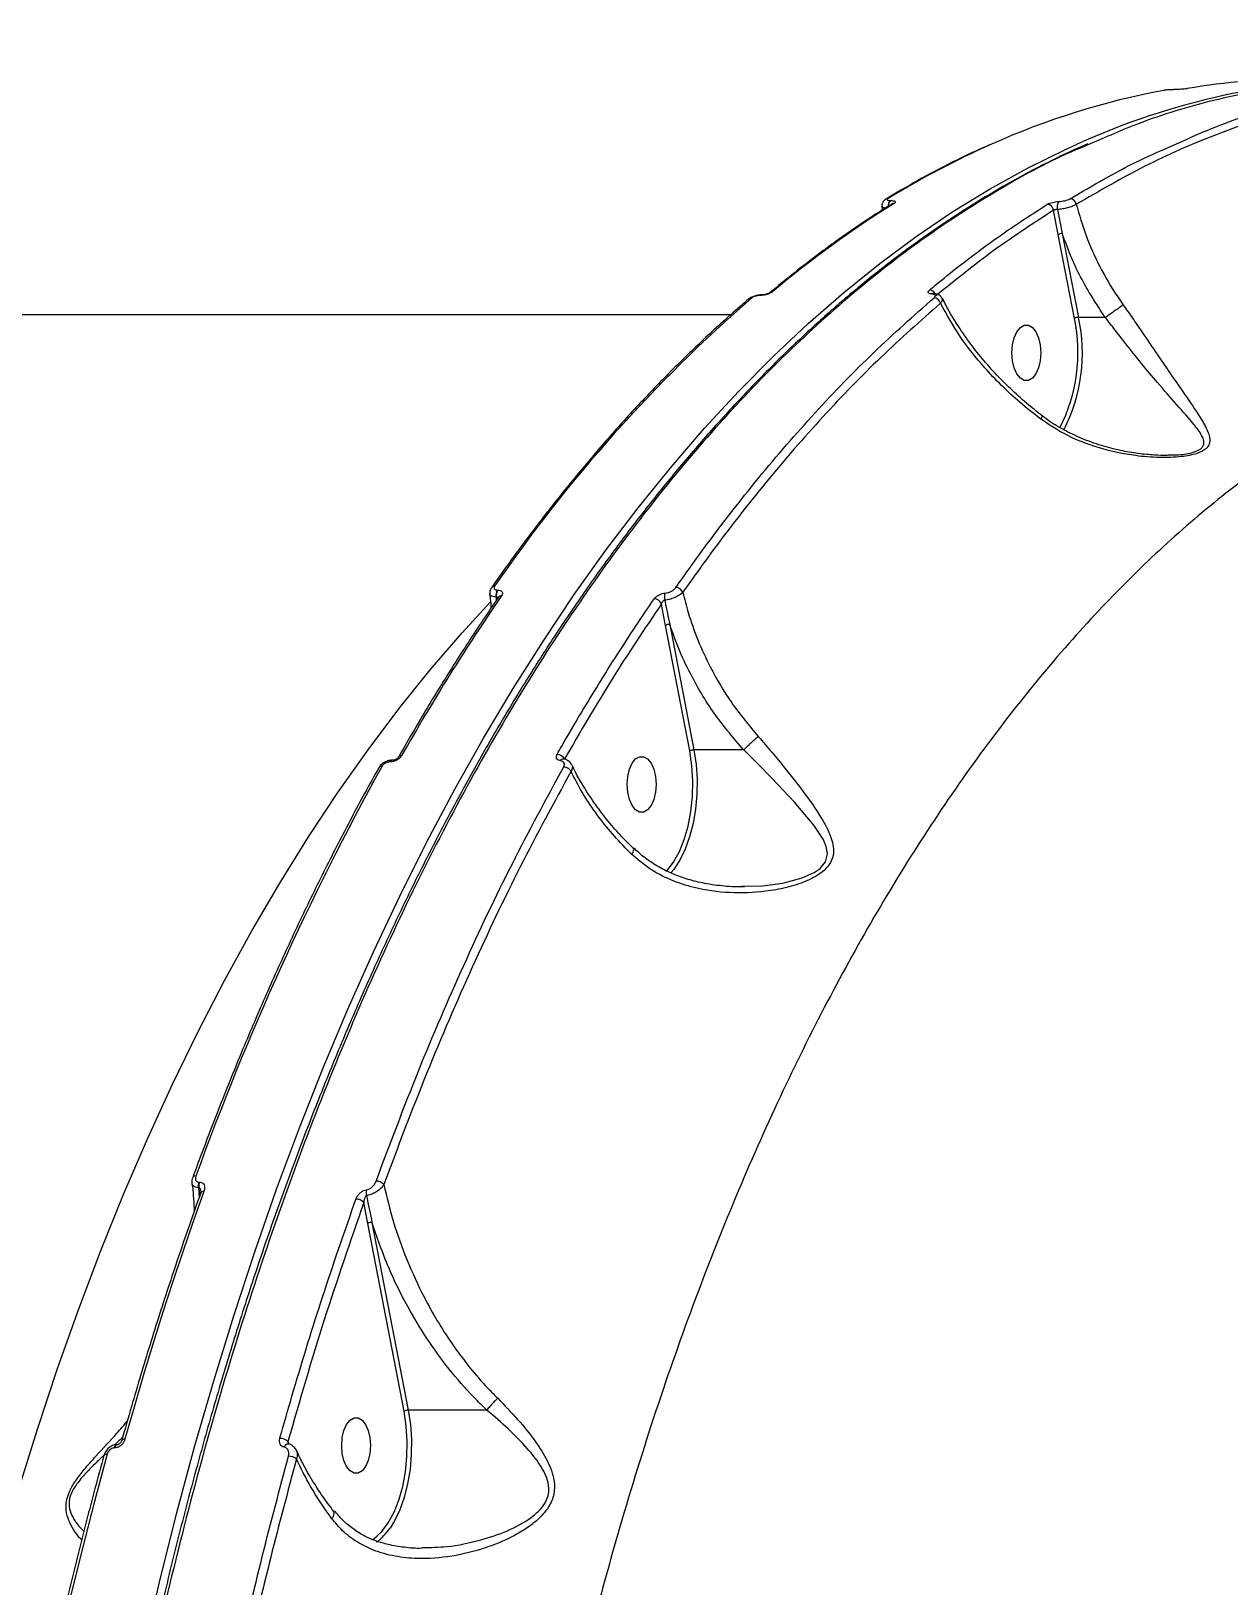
# Model space of a CAD drawing. Header units: millimetres. Extents: x -6028 to 5958, y -6064 to 4137.
# Drawn here: x -1235.9 to -1043, y 1541.2 to 1791.4 of the extents above; entities that cross this region are included whole.
import ezdxf

# ---------------------------------------------------------------- set-up
doc = ezdxf.new("R2010")
doc.units = ezdxf.units.MM
doc.layers.add('DIKOM_ОБЪЕКТ', color=7, linetype='Continuous')
doc.layers.add('DIKOM_РАЗМЕР_ОБЪЕКТА', color=7, linetype='Continuous')
doc.styles.add('style1', font='arial.ttf', dxfattribs={"width": 0.8})
doc.dimstyles.new('1-50', dxfattribs={"dimtxt": 300, "dimasz": 200, "dimexe": 100, "dimexo": 0, "dimgap": 100, "dimtad": 1, "dimtxsty": 'style1', "dimcen": 200, "dimclrd": 7, "dimclre": 7, "dimclrt": 7, "dimadec": 1, "dimazin": 2, "dimtfac": 1, "dimtmove": 0, "dimatfit": 2, "dimfxl": 0, "dimlwd": 25, "dimlwe": 18, "dimarcsym": 0})

# ---------------------------------------------------------------- blocks, each defined once
blk = doc.blocks.new('*D12')
at = {"layer": 'Defpoints', "color": 0, "transparency": 16777216}
for p in [(3056.58, 1987.9), (-4027.97, 676.5), (3056.58, -3714.77)]:
    blk.add_point(p, dxfattribs=at)
at = {"layer": 'DIKOM_РАЗМЕР_ОБЪЕКТА', "color": 7, "lineweight": 18, "transparency": 16777216}
for p, q in [((3056.58, 1987.9), (3056.58, -3814.77)), ((-4027.97, 676.5), (-4027.97, -3814.77))]:
    blk.add_line(p, q, dxfattribs=at)
at = {"layer": 'DIKOM_РАЗМЕР_ОБЪЕКТА', "color": 7, "lineweight": 25, "transparency": 16777216}
blk.add_line((-3827.97, -3714.77), (2856.58, -3714.77), dxfattribs=at)
at = {"layer": 'DIKOM_РАЗМЕР_ОБЪЕКТА', "color": 7, "transparency": 16777216}
for points in [[(-3827.97, -3681.44), (-3827.97, -3748.11), (-4027.97, -3714.77)], [(2856.58, -3681.44), (2856.58, -3748.11), (3056.58, -3714.77)]]:
    blk.add_solid(points, dxfattribs=at)
at = {"layer": 'DIKOM_РАЗМЕР_ОБЪЕКТА', "color": 7, "transparency": 16777216, "insert": (20, -3461.6), "char_height": 300, "attachment_point": 5, "style": 'style1'}
blk.add_mtext('7100', dxfattribs=at)

msp = doc.modelspace()

# ---------------------------------------------------------------- linework, layer by layer
at = {"layer": 'DIKOM_ОБЪЕКТ', "color": 7, "linetype": 'Continuous', "lineweight": 15}
for p, q in [((-1052, 1782.012), (-1052.047, 1782.008)), ((-1051.958, 1782.008), (-1052.047, 1782.008)), ((-1051.911, 1782.012), (-1052, 1782.012)), ((-1051.911, 1782.012), (-1051.958, 1782.008)), ((-1098.912, 1763.248), (-1098.846, 1762.621)), ((-1097.527, 1764.166), (-1097.479, 1764.166)), ((-1097.306, 1763.603), (-1097.304, 1763.605)), ((-1070.501, 1758.685), (-1071.242, 1762.606)), ((-1070.623, 1762.713), (-1069.831, 1758.861)), ((-1067.89, 1745.182), (-1070.501, 1758.685)), ((-1069.831, 1758.861), (-1067.22, 1745.355)), ((-1118.482, 1748.881), (-1118.55, 1748.881)), ((-1118.277, 1748.964), (-1118.345, 1748.964)), ((-1123.247, 1745.771), (-1385.357, 1745.771)), ((-1062.936, 1745.355), (-1067.22, 1745.355)), ((-1053.431, 1723.2), (-1052.713, 1723.213)), ((-1160.955, 1700.342), (-1161.023, 1700.342)), ((-1161.023, 1700.342), (-1161.004, 1699.787)), ((-1160.887, 1699.959), (-1160.955, 1700.342)), ((-1160.842, 1701.472), (-1160.774, 1701.472)), ((-1129.823, 1675.567), (-1133.729, 1695.763)), ((-1133.059, 1695.939), (-1129.153, 1675.739)), ((-1121.154, 1675.739), (-1129.153, 1675.739)), ((-1178.093, 1673.799), (-1178.14, 1673.799)), ((-1177.745, 1674.061), (-1177.793, 1674.061)), ((-1121.425, 1653.796), (-1121.034, 1653.801)), ((-1208.879, 1605.278), (-1208.967, 1605.278)), ((-1208.967, 1605.278), (-1208.85, 1603.707)), ((-1208.9, 1606.177), (-1208.812, 1606.177)), ((-1208.685, 1604.172), (-1208.879, 1605.278)), ((-1181.686, 1599.521), (-1182.324, 1602.881)), ((-1175.843, 1569.305), (-1181.686, 1599.521)), ((-1181.016, 1599.697), (-1175.173, 1569.478)), ((-1162.52, 1569.478), (-1175.173, 1569.478)), ((-1194.555, 1564.444), (-1194.349, 1563.966)), ((-1222.487, 1563.376), (-1222.515, 1563.376)), ((-1222.034, 1563.901), (-1222.062, 1563.901))]:
    msp.add_line(p, q, dxfattribs=at)
at = {"layer": 'DIKOM_ОБЪЕКТ', "color": 7, "linetype": 'Continuous', "lineweight": 15, "flags": 128}
for points in [[(-1217.803, 1530.686), (-1215.225, 1541.8), (-1212.482, 1552.764), (-1209.576, 1563.568), (-1206.51, 1574.204), (-1203.286, 1584.663), (-1199.907, 1594.936), (-1196.376, 1605.015), (-1192.696, 1614.89), (-1188.87, 1624.553), (-1184.901, 1633.997), (-1180.792, 1643.214), (-1176.548, 1652.195), (-1172.171, 1660.933), (-1167.665, 1669.42), (-1163.035, 1677.651), (-1158.283, 1685.617), (-1153.414, 1693.311), (-1148.433, 1700.729), (-1143.342, 1707.862), (-1138.147, 1714.706), (-1132.852, 1721.254), (-1127.462, 1727.501), (-1121.98, 1733.442), (-1116.412, 1739.071), (-1110.762, 1744.385), (-1105.035, 1749.377), (-1099.236, 1754.045), (-1093.369, 1758.384), (-1087.44, 1762.391), (-1081.454, 1766.062), (-1075.415, 1769.394), (-1069.329, 1772.385), (-1067.431, 1773.244)], [(-1077.94, 1739.648), (-1077.846, 1740.915), (-1077.572, 1742.08), (-1077.14, 1743.048), (-1076.585, 1743.741), (-1075.952, 1744.102), (-1075.292, 1744.102), (-1074.659, 1743.741), (-1074.104, 1743.048), (-1073.672, 1742.08), (-1073.398, 1740.915), (-1073.304, 1739.648), (-1073.398, 1738.38), (-1073.672, 1737.215), (-1074.104, 1736.247), (-1074.659, 1735.554), (-1075.292, 1735.193), (-1075.952, 1735.193), (-1076.585, 1735.554), (-1077.14, 1736.247), (-1077.572, 1737.215), (-1077.846, 1738.38), (-1077.94, 1739.648)], [(-1238.006, 1556.44), (-1234.9, 1566.41), (-1231.64, 1576.192), (-1228.227, 1585.776), (-1224.666, 1595.153), (-1220.958, 1604.316), (-1217.109, 1613.254), (-1213.121, 1621.96), (-1208.998, 1630.427), (-1204.744, 1638.645), (-1200.363, 1646.607), (-1195.858, 1654.306), (-1191.235, 1661.735), (-1186.498, 1668.887), (-1181.65, 1675.755), (-1176.697, 1682.332), (-1171.642, 1688.613), (-1166.492, 1694.592), (-1161.928, 1699.552)], [(-1139.902, 1670.188), (-1139.808, 1671.456), (-1139.534, 1672.621), (-1139.102, 1673.589), (-1138.547, 1674.282), (-1137.914, 1674.643), (-1137.255, 1674.643), (-1136.622, 1674.282), (-1136.067, 1673.589), (-1135.635, 1672.621), (-1135.361, 1671.456), (-1135.267, 1670.188), (-1135.361, 1668.921), (-1135.635, 1667.755), (-1136.067, 1666.787), (-1136.622, 1666.095), (-1137.255, 1665.734), (-1137.914, 1665.734), (-1138.547, 1666.095), (-1139.102, 1666.787), (-1139.534, 1667.755), (-1139.808, 1668.921), (-1139.902, 1670.188)], [(-1133.601, 1656.182), (-1133.501, 1656.291), (-1132.445, 1657.682), (-1131.512, 1659.373), (-1130.725, 1661.323), (-1130.102, 1663.486), (-1129.659, 1665.809), (-1129.405, 1668.238), (-1129.348, 1670.713), (-1129.489, 1673.176), (-1129.823, 1675.567)], [(-1129.153, 1675.739), (-1128.821, 1673.405), (-1128.668, 1671.002), (-1128.698, 1668.581), (-1128.91, 1666.195), (-1129.3, 1663.895), (-1129.859, 1661.731), (-1130.575, 1659.748), (-1131.433, 1657.991), (-1132.118, 1656.901)], [(-1121.034, 1653.801), (-1118.143, 1653.835), (-1114.859, 1654.292), (-1111.709, 1655.141), (-1109.805, 1655.997), (-1108.85, 1656.653), (-1107.962, 1657.702), (-1107.633, 1659.026), (-1107.839, 1660.207), (-1108.341, 1661.357), (-1109.841, 1663.624), (-1112.979, 1667.338), (-1116.613, 1671.179), (-1118.825, 1673.442), (-1121.127, 1675.739), (-1121.134, 1675.746), (-1121.134, 1675.746)], [(-1132.118, 1656.901), (-1132.414, 1656.496), (-1132.93, 1655.873)], [(-1208.077, 1604.656), (-1209.793, 1599.827), (-1211.473, 1594.953), (-1213.118, 1590.033), (-1214.728, 1585.069), (-1216.302, 1580.062), (-1217.84, 1575.013), (-1219.341, 1569.923), (-1220.805, 1564.792)], [(-1180.216, 1549.16), (-1179.454, 1549.915), (-1178.398, 1551.322), (-1177.467, 1553.03), (-1176.683, 1554.998), (-1176.067, 1557.177), (-1175.631, 1559.516), (-1175.387, 1561.957), (-1175.342, 1564.443), (-1175.495, 1566.912), (-1175.843, 1569.305)], [(-1175.173, 1569.478), (-1174.828, 1567.142), (-1174.663, 1564.733), (-1174.682, 1562.304), (-1174.885, 1559.906), (-1175.267, 1557.591), (-1175.82, 1555.411), (-1176.531, 1553.413), (-1177.387, 1551.638), (-1178.103, 1550.491)], [(-1185.893, 1563.771), (-1185.799, 1565.038), (-1185.525, 1566.203), (-1185.093, 1567.171), (-1184.538, 1567.864), (-1183.905, 1568.225), (-1183.245, 1568.225), (-1182.612, 1567.864), (-1182.057, 1567.171), (-1181.625, 1566.203), (-1181.351, 1565.038), (-1181.257, 1563.771), (-1181.351, 1562.503), (-1181.625, 1561.338), (-1182.057, 1560.37), (-1182.612, 1559.677), (-1183.245, 1559.316), (-1183.905, 1559.316), (-1184.538, 1559.677), (-1185.093, 1560.37), (-1185.525, 1561.338), (-1185.799, 1562.503), (-1185.893, 1563.771)], [(-1223.665, 1562.404), (-1225.725, 1554.765), (-1227.704, 1547.046), (-1229.601, 1539.25), (-1231.415, 1531.379), (-1233.145, 1523.438), (-1234.791, 1515.43), (-1236.352, 1507.358), (-1237.827, 1499.225)], [(-1224.175, 1562.197), (-1224.171, 1562.211), (-1224.127, 1562.277), (-1224.052, 1562.331), (-1223.947, 1562.371), (-1223.817, 1562.395), (-1223.665, 1562.404)], [(-1180.926, 1548.619), (-1180.61, 1548.842), (-1180.216, 1549.16)]]:
    msp.add_lwpolyline(points, dxfattribs=at)
at = {"layer": 'DIKOM_ОБЪЕКТ', "color": 7, "linetype": 'Continuous', "lineweight": 15}
for centre, radius, start, end in [((-1030.67, 1660.114), 123.901, 100.60572, 114.09449), ((-1018.719, 1665.819), 117.953, 90.28408, 114.39173), ((-1030.833, 1671.274), 112.496, 90.02149, 99.66403), ((-1022.908, 1642.069), 143.543, 113.98211, 121.49298), ((-1097.9, 1763.772), 0.696, 89.48356, 121.25772), ((-1068.665, 1763.351), 1.102, 10.58984, 85.44521), ((-1005.094, 1616.967), 173.111, 122.04018, 130.036), ((-1096.766, 1763.337), 1.125, 132.56521, 185.19406), ((-1096.729, 1763.345), 1.113, 132.44486, 184.12886), ((-1096.939, 1763.015), 0.694, 89.43773, 121.63424), ((-1072.342, 1762.45), 1.111, 8.05554, 85.3851), ((-1069.072, 1763.131), 1.606, 146.9953, 195.08535), ((-1069.845, 1757.551), 1.31, 89.38853, 120.02151), ((-1116.466, 1748.843), 0.665, 88.68481, 130.17192), ((-1091.313, 1748.62), 1.127, 28.19149, 86.63119), ((-959.016, 1563.32), 245.268, 130.9844, 145.54507), ((-1119.89, 1747.804), 0.666, 88.71186, 129.85721), ((-1118.337, 1748.649), 0.316, 92.06935, 132.59828), ((-1118.269, 1748.65), 0.314, 90.49892, 132.67118), ((-1090.617, 1748.768), 0.435, 86.75601, 125.35013), ((-1090.578, 1747.342), 1.169, 14.98102, 85.8422), ((-1093.995, 1739.673), 26.68, 332.99776, 11.91752), ((-1093.653, 1739.605), 27.051, 332.7371, 12.27153), ((-1067.234, 1744.025), 1.33, 89.39023, 119.54867), ((-1161.295, 1701.482), 0.602, 86.33646, 142.20137), ((-1132.147, 1700.545), 1.33, 25.14388, 87.1185), ((-877.277, 1505.642), 343.502, 145.4335, 150.4959), ((-1159.444, 1700.669), 1.612, 150.12888, 191.70871), ((-1159.375, 1700.669), 1.613, 150.13449, 191.70311), ((-1160.177, 1699.929), 0.605, 86.50373, 142.23665), ((-1135.61, 1698.733), 1.329, 23.35677, 87.34617), ((-1131.981, 1700.312), 1.938, 159.90442, 194.2635), ((-1133.073, 1694.629), 1.311, 89.3892, 120.02085), ((-1176.287, 1674.245), 0.57, 84.72342, 145.74575), ((-1151.25, 1673.605), 1.413, 28.36533, 88.0337), ((-1150.224, 1673.735), 0.525, 87.16388, 148.75088), ((-781.742, 1452.602), 454.694, 150.98872, 160.13046), ((-1179.434, 1672.55), 0.572, 84.85878, 145.67592), ((-1177.745, 1673.637), 0.427, 96.34806, 157.61141), ((-1177.699, 1673.638), 0.426, 95.74982, 157.67805), ((-1150.193, 1671.557), 1.433, 30.73429, 87.84256), ((-1209.444, 1606.622), 0.527, 81.66791, 147.16275), ((-1207.186, 1605.597), 1.81, 161.31752, 190.17123), ((-1207.098, 1605.597), 1.809, 161.30566, 190.1831), ((-1208.158, 1604.142), 0.52, 81.13047, 147.47166), ((-1179.836, 1604.583), 2.139, 170.80069, 195.5568), ((-1180.376, 1604.599), 1.743, 43.14787, 89.16986), ((-1183.61, 1601.719), 1.733, 42.11798, 89.52488), ((-1181.03, 1598.386), 1.311, 89.39357, 120.01397), ((-1175.187, 1568.149), 1.329, 89.38, 119.56128), ((-1220.898, 1564.29), 0.511, 79.50907, 144.88268), ((-1195.853, 1562.923), 2, 49.50904, 90.0379), ((-1221.92, 1563.321), 0.597, 103.92049, 174.72756), ((-1221.896, 1563.323), 0.593, 103.1207, 174.86274), ((-1194.497, 1563.32), 0.691, 92.11606, 164.42125), ((-1194.464, 1559.992), 2.063, 51.38832, 89.75752), ((-1185.698, 1555.652), 9.183, 306.12136, 325.80207)]:
    msp.add_arc(centre, radius, start, end, dxfattribs=at)
for points, knots in [([(-1017.548, 1783.641), (-1018.652, 1783.679), (-1023.868, 1783.86), (-1033.195, 1782.846), (-1045.47, 1780.478), (-1056.239, 1777.275), (-1062.84, 1774.364), (-1065.433, 1773.22)], [0, 0, 0, 0, 0.0686251, 0.3239806, 0.5795461, 0.8349016, 1, 1, 1, 1]), ([(-1052.047, 1782.008), (-1052.133, 1782.007), (-1052.304, 1782.005), (-1052.598, 1781.992), (-1052.894, 1781.971), (-1053.191, 1781.941), (-1053.377, 1781.915), (-1053.461, 1781.9), (-1053.474, 1781.898)], [0, 0, 0, 0, 0.1673672, 0.3344854, 0.5091716, 0.713075, 0.9577356, 1, 1, 1, 1]), ([(-1049.718, 1782.174), (-1049.736, 1782.171), (-1049.869, 1782.149), (-1050.163, 1782.111), (-1050.638, 1782.066), (-1051.105, 1782.034), (-1051.561, 1782.012), (-1051.825, 1782.009), (-1051.958, 1782.008)], [0, 0, 0, 0, 0.0392707, 0.2872664, 0.4951866, 0.6709996, 0.8352932, 1, 1, 1, 1]), ([(-1051.429, 1773.278), (-1049.798, 1774.027), (-1044.43, 1776.49), (-1035.195, 1779.511), (-1027.563, 1781.146), (-1023.747, 1781.963)], [0, 0, 0, 0, 0.1792005, 0.5895995, 1, 1, 1, 1]), ([(-1022.849, 1781.036), (-1026.616, 1780.243), (-1034.15, 1778.659), (-1045.388, 1774.791), (-1056.565, 1769.918), (-1063.909, 1765.675), (-1067.581, 1763.554)], [0, 0, 0, 0, 0.2485967, 0.4971939, 0.748598, 1, 1, 1, 1]), ([(-1065.735, 1773.28), (-1066.212, 1773.079), (-1068.634, 1772.062), (-1072.957, 1769.927), (-1078.691, 1766.866), (-1084.359, 1763.486), (-1089.966, 1759.817), (-1095.514, 1755.851), (-1101.004, 1751.589), (-1106.438, 1747.03), (-1111.816, 1742.171), (-1117.141, 1737.011), (-1122.414, 1731.548), (-1127.625, 1725.792), (-1132.753, 1719.765), (-1137.778, 1713.49), (-1142.69, 1706.98), (-1147.49, 1700.233), (-1152.182, 1693.249), (-1156.766, 1686.024), (-1161.244, 1678.558), (-1165.618, 1670.848), (-1169.889, 1662.893), (-1174.058, 1654.689), (-1178.125, 1646.234), (-1182.088, 1637.534), (-1185.932, 1628.622), (-1189.64, 1619.532), (-1193.203, 1610.289), (-1196.621, 1600.894), (-1199.895, 1591.347), (-1203.027, 1581.642), (-1206.018, 1571.777), (-1208.869, 1561.751), (-1211.581, 1551.559), (-1214.154, 1541.2), (-1216.589, 1530.668), (-1218.885, 1519.968), (-1221.036, 1509.127), (-1223.032, 1498.192), (-1224.866, 1487.198), (-1226.537, 1476.158), (-1228.045, 1465.066), (-1229.393, 1453.919), (-1230.58, 1442.712), (-1231.608, 1431.442), (-1232.476, 1420.107), (-1233.184, 1408.703), (-1233.735, 1397.227), (-1234.12, 1385.676), (-1234.347, 1374.849), (-1234.369, 1367.872), (-1234.379, 1364.772)], [0, 0, 0, 0, 0.0050085, 0.0254357, 0.0457827, 0.0660727, 0.0863282, 0.1065727, 0.1268269, 0.1471077, 0.1674371, 0.1878381, 0.2083331, 0.2289376, 0.2495473, 0.270046, 0.2904525, 0.3107897, 0.331081, 0.3513487, 0.3716161, 0.3919014, 0.4122245, 0.4326087, 0.4530769, 0.4736517, 0.4942677, 0.5147983, 0.5352284, 0.5555809, 0.5758793, 0.5961465, 0.616406, 0.6366782, 0.6569812, 0.6773378, 0.6977712, 0.7183046, 0.7389179, 0.759486, 0.7799393, 0.8003082, 0.820616, 0.840886, 0.8611413, 0.8814047, 0.901692, 0.9220263, 0.9424307, 0.9629282, 0.9835284, 1, 1, 1, 1]), ([(-1065.433, 1773.22), (-1066.741, 1772.684), (-1071.961, 1770.546), (-1080.936, 1765.522), (-1092.421, 1758.092), (-1103.767, 1749.242), (-1114.945, 1739.082), (-1125.704, 1727.806), (-1136.018, 1715.488), (-1145.871, 1702.21), (-1155.422, 1687.758), (-1164.626, 1672.13), (-1173.44, 1655.355), (-1181.67, 1637.802), (-1189.303, 1619.548), (-1196.336, 1600.687), (-1202.886, 1580.911), (-1208.906, 1560.25), (-1214.363, 1538.756), (-1218.935, 1517.828), (-1222.714, 1497.62), (-1225.801, 1478.251), (-1228.412, 1458.545), (-1230.534, 1438.554), (-1232.146, 1418.493), (-1233.242, 1398.463), (-1233.805, 1380.594), (-1233.875, 1369.351), (-1233.904, 1364.773)], [0, 0, 0, 0, 0.01378405, 0.05500133, 0.09618725, 0.13856974, 0.18098622, 0.22336858, 0.26455436, 0.30577222, 0.34695805, 0.38934016, 0.43175691, 0.47413927, 0.51532508, 0.55654259, 0.59772846, 0.64011065, 0.68252739, 0.72490953, 0.76075576, 0.79664389, 0.83253191, 0.86876015, 0.90498835, 0.94029887, 0.97568938, 1, 1, 1, 1]), ([(-1081.539, 1773.132), (-1083.028, 1772.464), (-1086.452, 1770.929), (-1091.661, 1768.215), (-1095.736, 1765.898), (-1097.895, 1764.589), (-1098.261, 1764.368)], [0, 0, 0, 0, 0.2646321, 0.6081176, 0.9337323, 1, 1, 1, 1]), ([(-1068.577, 1764.45), (-1064.943, 1766.593), (-1059.28, 1769.933), (-1053.5, 1772.396), (-1051.429, 1773.278)], [0, 0, 0, 0, 0.6416759, 1, 1, 1, 1]), ([(-1098.256, 1764.359), (-1098.303, 1764.333), (-1098.46, 1764.246), (-1098.684, 1764.014), (-1098.846, 1763.652), (-1098.904, 1763.373), (-1098.862, 1763.242), (-1098.86, 1763.237)], [0, 0, 0, 0, 0.12822297, 0.4351491, 0.70863888, 0.98932823, 1, 1, 1, 1]), ([(-1097.894, 1764.468), (-1097.94, 1764.434), (-1098.032, 1764.367), (-1098.032, 1764.276), (-1097.925, 1764.207), (-1097.743, 1764.171), (-1097.588, 1764.167), (-1097.527, 1764.166)], [0, 0, 0, 0, 0.2143185, 0.4284899, 0.6429449, 0.8576985, 1, 1, 1, 1]), ([(-1070.42, 1764.006), (-1070.257, 1764.017), (-1069.933, 1764.041), (-1069.423, 1764.136), (-1068.968, 1764.264), (-1068.703, 1764.376), (-1068.596, 1764.438), (-1068.577, 1764.45)], [0, 0, 0, 0, 0.2364064, 0.4729392, 0.709895, 0.9468631, 1, 1, 1, 1]), ([(-1097.303, 1763.605), (-1098.298, 1762.977), (-1101.179, 1761.156), (-1105.906, 1757.909), (-1111.447, 1753.81), (-1115.082, 1750.835), (-1116.889, 1749.356)], [0, 0, 0, 0, 0.1499037, 0.4342796, 0.7187051, 1, 1, 1, 1]), ([(-1098.341, 1762.943), (-1098.442, 1762.965), (-1098.69, 1763.017), (-1098.858, 1763.133), (-1098.842, 1763.228), (-1098.837, 1763.255)], [0, 0, 0, 0, 0.3304981, 0.8042695, 1, 1, 1, 1]), ([(-1097.479, 1764.166), (-1097.388, 1764.163), (-1097.159, 1764.158), (-1096.886, 1764.103), (-1096.726, 1764), (-1096.726, 1763.864), (-1096.863, 1763.76), (-1096.932, 1763.709)], [0, 0, 0, 0, 0.1407538, 0.3552726, 0.5700419, 0.7849535, 1, 1, 1, 1]), ([(-1091.247, 1749.745), (-1090.931, 1750.007), (-1089.352, 1751.317), (-1085.432, 1754.447), (-1079.436, 1758.912), (-1074.648, 1762.009), (-1072.253, 1763.558)], [0, 0, 0, 0, 0.0507684, 0.2538478, 0.6266922, 1, 1, 1, 1]), ([(-1071.242, 1762.606), (-1074.438, 1760.528), (-1080.838, 1756.366), (-1087.071, 1751.341), (-1090.191, 1748.826)], [0, 0, 0, 0, 0.4994494, 1, 1, 1, 1]), ([(-1072.253, 1763.558), (-1072.233, 1763.57), (-1072.127, 1763.633), (-1071.862, 1763.747), (-1071.411, 1763.875), (-1070.903, 1763.971), (-1070.581, 1763.994), (-1070.42, 1764.006)], [0, 0, 0, 0, 0.0546062, 0.2913387, 0.527812, 0.7639629, 1, 1, 1, 1]), ([(-1070.623, 1762.713), (-1070.677, 1762.71), (-1070.786, 1762.706), (-1070.956, 1762.684), (-1071.109, 1762.653), (-1071.199, 1762.625), (-1071.235, 1762.609), (-1071.242, 1762.606)], [0, 0, 0, 0, 0.23548195, 0.47152751, 0.70820043, 0.94536251, 1, 1, 1, 1]), ([(-1067.581, 1763.554), (-1067.613, 1763.534), (-1067.788, 1763.423), (-1068.226, 1763.22), (-1068.976, 1762.98), (-1069.819, 1762.794), (-1070.355, 1762.74), (-1070.623, 1762.713)], [0, 0, 0, 0, 0.05316386, 0.29002707, 0.52683551, 0.76336526, 1, 1, 1, 1]), ([(-1067.581, 1763.554), (-1067.097, 1761.867), (-1066.119, 1758.46), (-1063.848, 1753.446), (-1061.713, 1749.78), (-1060.341, 1747.815), (-1060.051, 1747.4)], [0, 0, 0, 0, 0.2991593, 0.6039868, 0.9163495, 1, 1, 1, 1]), ([(-1062.936, 1745.355), (-1064.324, 1747.489), (-1066.411, 1750.699), (-1068.548, 1755.304), (-1069.402, 1757.672), (-1069.831, 1758.861)], [0, 0, 0, 0, 0.49713471, 0.74753492, 1, 1, 1, 1]), ([(-1116.451, 1749.508), (-1116.526, 1749.452), (-1116.694, 1749.328), (-1117.079, 1749.151), (-1117.547, 1749.001), (-1118.04, 1748.9), (-1118.335, 1748.887), (-1118.482, 1748.881)], [0, 0, 0, 0, 0.1742095, 0.3896192, 0.595809, 0.7978882, 1, 1, 1, 1]), ([(-1116.895, 1749.351), (-1116.897, 1749.35), (-1116.902, 1749.346), (-1116.98, 1749.293), (-1117.134, 1749.215), (-1117.383, 1749.117), (-1117.692, 1749.032), (-1117.99, 1748.98), (-1118.192, 1748.963), (-1118.26, 1748.965), (-1118.273, 1748.965)], [0, 0, 0, 0, 0.0605547, 0.1706609, 0.3103397, 0.4724511, 0.656904, 0.8238297, 0.9682434, 1, 1, 1, 1]), ([(-1090.868, 1749.123), (-1090.885, 1749.125), (-1091.034, 1749.138), (-1091.272, 1749.194), (-1091.451, 1749.337), (-1091.46, 1749.529), (-1091.318, 1749.673), (-1091.247, 1749.745)], [0, 0, 0, 0, 0.0298842, 0.2617732, 0.5039016, 0.7519672, 1, 1, 1, 1]), ([(-1120.317, 1748.315), (-1121.272, 1747.493), (-1124.04, 1745.11), (-1128.57, 1740.946), (-1133.879, 1735.733), (-1139.11, 1730.236), (-1144.262, 1724.464), (-1149.329, 1718.421), (-1154.307, 1712.107), (-1158.446, 1706.555), (-1160.909, 1703.07), (-1161.771, 1701.85)], [0, 0, 0, 0, 0.0652898, 0.1892526, 0.3132278, 0.4372179, 0.5612149, 0.685222, 0.8092358, 0.9332524, 1, 1, 1, 1]), ([(-1132.08, 1701.873), (-1130.594, 1703.965), (-1126.246, 1710.084), (-1118.811, 1719.61), (-1109.664, 1730.155), (-1100.24, 1739.9), (-1093.742, 1745.638), (-1090.494, 1748.507)], [0, 0, 0, 0, 0.1144562, 0.3347667, 0.5550759, 0.7775381, 1, 1, 1, 1]), ([(-1089.45, 1747.644), (-1092.66, 1744.809), (-1099.08, 1739.14), (-1108.456, 1729.461), (-1117.617, 1718.917), (-1125.094, 1709.342), (-1129.46, 1703.197), (-1130.943, 1701.11)], [0, 0, 0, 0, 0.2203106, 0.4406222, 0.6630837, 0.8855463, 1, 1, 1, 1]), ([(-1118.348, 1748.958), (-1118.385, 1748.96), (-1118.616, 1748.969), (-1119.096, 1748.893), (-1119.73, 1748.682), (-1120.141, 1748.5), (-1120.298, 1748.323), (-1120.312, 1748.307)], [0, 0, 0, 0, 0.0550516, 0.341554, 0.6395256, 0.9669947, 1, 1, 1, 1]), ([(-1118.55, 1748.881), (-1118.647, 1748.877), (-1118.841, 1748.868), (-1119.165, 1748.802), (-1119.47, 1748.704), (-1119.718, 1748.588), (-1119.827, 1748.506), (-1119.876, 1748.47)], [0, 0, 0, 0, 0.2039673, 0.4079917, 0.61354, 0.8264956, 1, 1, 1, 1]), ([(-1090.494, 1748.507), (-1090.424, 1748.579), (-1090.285, 1748.723), (-1090.294, 1748.913), (-1090.469, 1749.053), (-1090.704, 1749.109), (-1090.85, 1749.122), (-1090.868, 1749.123)], [0, 0, 0, 0, 0.2478886, 0.4959672, 0.7364876, 0.9670078, 1, 1, 1, 1]), ([(-1090.584, 1749.204), (-1090.603, 1749.205), (-1090.657, 1749.208), (-1090.686, 1749.218), (-1090.675, 1749.214), (-1090.674, 1749.214)], [0, 0, 0, 0, 0.3210228, 0.9342057, 1, 1, 1, 1]), ([(-1089.242, 1748.41), (-1089.28, 1748.495), (-1089.376, 1748.708), (-1089.676, 1748.943), (-1090.083, 1749.138), (-1090.409, 1749.177), (-1090.592, 1749.199)], [0, 0, 0, 0, 0.1595503, 0.3985006, 0.6625252, 1, 1, 1, 1]), ([(-1089.226, 1748.395), (-1089.197, 1748.29), (-1089.135, 1748.067), (-1089.341, 1747.79), (-1089.45, 1747.644)], [0, 0, 0, 0, 0.4704482, 1, 1, 1, 1]), ([(-1073.296, 1728.983), (-1074.44, 1729.873), (-1076.652, 1731.593), (-1079.659, 1734.38), (-1082.979, 1737.878), (-1086.494, 1742.299), (-1088.456, 1745.847), (-1089.45, 1747.644)], [0, 0, 0, 0, 0.16479263, 0.31844004, 0.47352071, 0.73331176, 1, 1, 1, 1]), ([(-1073.083, 1729.516), (-1073.922, 1730.175), (-1075.701, 1731.572), (-1078.235, 1733.88), (-1080.716, 1736.388), (-1083.018, 1739.02), (-1085.127, 1741.745), (-1086.996, 1744.536), (-1088.335, 1746.776), (-1088.954, 1748.079), (-1089.124, 1748.435)], [0, 0, 0, 0, 0.1204394, 0.2551342, 0.3915404, 0.5294007, 0.6683362, 0.807872, 0.947422, 1, 1, 1, 1]), ([(-1060.051, 1747.4), (-1059.538, 1746.67), (-1058.505, 1745.197), (-1056.654, 1742.488), (-1054.514, 1739.34), (-1051.967, 1735.628), (-1049.413, 1731.958), (-1047.342, 1728.902), (-1046.168, 1726.64), (-1045.965, 1725.169), (-1046.672, 1724.102), (-1048.225, 1723.331), (-1050.855, 1722.839), (-1054.247, 1722.731), (-1058.719, 1723.089), (-1063.958, 1724.218), (-1069.152, 1726.218), (-1072.094, 1728.181), (-1073.296, 1728.983)], [0, 0, 0, 0, 0.0400996, 0.0808887, 0.1499716, 0.2211625, 0.3125715, 0.4066958, 0.4681065, 0.5184495, 0.5509526, 0.5857536, 0.6308463, 0.6885497, 0.7478274, 0.8397939, 0.934576, 1, 1, 1, 1]), ([(-1062.93, 1745.357), (-1062.732, 1745.496), (-1062.334, 1745.775), (-1061.634, 1746.27), (-1060.953, 1746.753), (-1060.445, 1747.117), (-1060.17, 1747.314), (-1060.073, 1747.384), (-1060.051, 1747.4)], [0, 0, 0, 0, 0.2114986, 0.4229717, 0.6344479, 0.8459164, 0.9647804, 1, 1, 1, 1]), ([(-967.542, 1745.672), (-970.067, 1745.66), (-976.298, 1745.631), (-986.213, 1744.286), (-997.244, 1741.751), (-1008.283, 1737.971), (-1019.294, 1732.958), (-1030.236, 1726.683), (-1040.855, 1719.297), (-1051.125, 1710.855), (-1061.025, 1701.436), (-1070.73, 1690.874), (-1080.196, 1679.158), (-1089.384, 1666.3), (-1098.085, 1652.594), (-1106.281, 1638.112), (-1113.967, 1622.938), (-1121.275, 1606.813), (-1128.162, 1589.751), (-1134.595, 1571.791), (-1140.046, 1554.543), (-1144.631, 1538.222), (-1148.477, 1522.95), (-1151.976, 1507.319), (-1155.113, 1491.386), (-1157.875, 1475.223), (-1160.258, 1458.82), (-1162.292, 1442.19), (-1163.321, 1430.947), (-1163.836, 1425.325)], [0, 0, 0, 0, 0.0269366, 0.0664877, 0.1060696, 0.1456208, 0.1863272, 0.2270669, 0.2677732, 0.3071934, 0.3466444, 0.3860646, 0.4266351, 0.4672389, 0.5078093, 0.5471361, 0.5864933, 0.6258201, 0.666293, 0.7067988, 0.7472717, 0.778685, 0.8100986, 0.8417628, 0.873427, 0.9049435, 0.9364601, 0.96823, 1, 1, 1, 1]), ([(-1062.93, 1745.357), (-1062.931, 1745.356), (-1062.933, 1745.355), (-1062.935, 1745.355), (-1062.936, 1745.355)], [0, 0, 0, 0, 0.6533476, 1, 1, 1, 1]), ([(-1052.713, 1723.213), (-1052.174, 1723.211), (-1050.755, 1723.205), (-1048.961, 1723.523), (-1047.878, 1723.969), (-1047.258, 1724.423), (-1046.971, 1724.955), (-1047.062, 1725.671), (-1047.526, 1726.705), (-1048.876, 1728.472), (-1051.326, 1731.212), (-1054.212, 1734.503), (-1057.054, 1737.91), (-1059.348, 1740.782), (-1061.327, 1743.299), (-1062.387, 1744.678), (-1062.93, 1745.356), (-1062.93, 1745.357)], [0, 0, 0, 0, 0.039875, 0.10510138, 0.14247471, 0.15351569, 0.19884349, 0.23522199, 0.27264974, 0.3661002, 0.5091535, 0.65579881, 0.76429007, 0.87524686, 0.93716643, 0.99994937, 1, 1, 1, 1]), ([(-1073.117, 1729.474), (-1073.105, 1729.45), (-1073.081, 1729.399), (-1073.191, 1729.17), (-1073.281, 1729.009), (-1073.296, 1728.983)], [0, 0, 0, 0, 0.4255178, 0.9080688, 1, 1, 1, 1]), ([(-1052.714, 1723.163), (-1052.808, 1723.158), (-1053.544, 1723.122), (-1055.186, 1723.181), (-1057.684, 1723.403), (-1060.555, 1723.908), (-1063.611, 1724.698), (-1066.689, 1725.801), (-1069.602, 1727.219), (-1071.727, 1728.461), (-1072.801, 1729.32), (-1073.069, 1729.533)], [0, 0, 0, 0, 0.0137712, 0.1082692, 0.2319373, 0.3653851, 0.5103246, 0.6656678, 0.8135294, 0.9535339, 1, 1, 1, 1]), ([(-1161.758, 1701.843), (-1161.796, 1701.795), (-1161.941, 1701.611), (-1162.063, 1701.269), (-1162.037, 1700.979), (-1162.027, 1700.866)], [0, 0, 0, 0, 0.1750942, 0.678556, 1, 1, 1, 1]), ([(-1161.257, 1702.082), (-1161.297, 1702.011), (-1161.377, 1701.868), (-1161.353, 1701.679), (-1161.221, 1701.543), (-1161.032, 1701.48), (-1160.891, 1701.474), (-1160.842, 1701.472)], [0, 0, 0, 0, 0.2288505, 0.4579032, 0.6785816, 0.8883604, 1, 1, 1, 1]), ([(-1133.801, 1700.978), (-1133.648, 1701), (-1133.341, 1701.045), (-1132.873, 1701.229), (-1132.459, 1701.476), (-1132.206, 1701.705), (-1132.105, 1701.84), (-1132.08, 1701.873)], [0, 0, 0, 0, 0.2263725, 0.452754, 0.6824346, 0.9208047, 1, 1, 1, 1]), ([(-1160.655, 1700.299), (-1161.489, 1699.082), (-1163.906, 1695.553), (-1167.828, 1689.517), (-1172.372, 1682.172), (-1175.303, 1677.088), (-1176.758, 1674.565)], [0, 0, 0, 0, 0.1499022, 0.4347228, 0.7195451, 1, 1, 1, 1]), ([(-1162.075, 1700.864), (-1162.003, 1700.347), (-1161.892, 1699.56), (-1161.873, 1698.786), (-1161.866, 1698.52)], [0, 0, 0, 0, 0.6569483, 1, 1, 1, 1]), ([(-1161.023, 1700.342), (-1161.121, 1700.349), (-1161.404, 1700.369), (-1161.772, 1700.485), (-1162.02, 1700.667), (-1162.018, 1700.818), (-1162.017, 1700.871)], [0, 0, 0, 0, 0.1700032, 0.4896834, 0.8232857, 1, 1, 1, 1]), ([(-1160.738, 1700.218), (-1160.746, 1700.234), (-1160.77, 1700.281), (-1160.828, 1700.314), (-1160.894, 1700.338), (-1160.93, 1700.34), (-1160.955, 1700.342)], [0, 0, 0, 0, 0.20634299, 0.61233232, 0.73933625, 1, 1, 1, 1]), ([(-1160.774, 1701.472), (-1160.702, 1701.469), (-1160.487, 1701.461), (-1160.197, 1701.364), (-1159.996, 1701.153), (-1159.958, 1700.862), (-1160.08, 1700.642), (-1160.14, 1700.532)], [0, 0, 0, 0, 0.1082829, 0.3204091, 0.5430586, 0.7715838, 1, 1, 1, 1]), ([(-1160.655, 1700.298), (-1160.65, 1700.304), (-1160.645, 1700.311), (-1160.655, 1700.299), (-1160.656, 1700.299)], [0, 0, 0, 0, 0.9759497, 1, 1, 1, 1]), ([(-1151.201, 1675.017), (-1150.947, 1675.464), (-1149.672, 1677.699), (-1146.489, 1683.131), (-1141.565, 1691.136), (-1137.555, 1697.085), (-1135.549, 1700.061)], [0, 0, 0, 0, 0.0507683, 0.2538569, 0.6267001, 1, 1, 1, 1]), ([(-1134.39, 1699.26), (-1137.065, 1695.278), (-1142.422, 1687.306), (-1147.476, 1678.623), (-1150.006, 1674.276)], [0, 0, 0, 0, 0.4994489, 1, 1, 1, 1]), ([(-1135.549, 1700.061), (-1135.523, 1700.095), (-1135.42, 1700.235), (-1135.162, 1700.47), (-1134.74, 1700.723), (-1134.265, 1700.909), (-1133.956, 1700.955), (-1133.801, 1700.978)], [0, 0, 0, 0, 0.0796086, 0.3195133, 0.5498122, 0.774848, 1, 1, 1, 1]), ([(-1133.859, 1699.835), (-1133.903, 1699.823), (-1133.954, 1699.81), (-1134.055, 1699.756), (-1134.164, 1699.672), (-1134.287, 1699.513), (-1134.358, 1699.369), (-1134.384, 1699.282), (-1134.39, 1699.26)], [0, 0, 0, 0, 0.1726978, 0.1993562, 0.4134243, 0.6505758, 0.9118508, 1, 1, 1, 1]), ([(-1133.729, 1695.763), (-1133.87, 1696.507), (-1134.092, 1697.672), (-1134.311, 1698.839), (-1134.39, 1699.26)], [0, 0, 0, 0, 0.63890895, 1, 1, 1, 1]), ([(-1130.943, 1701.11), (-1130.987, 1701.064), (-1131.164, 1700.878), (-1131.603, 1700.56), (-1132.308, 1700.212), (-1133.096, 1699.946), (-1133.604, 1699.872), (-1133.859, 1699.835)], [0, 0, 0, 0, 0.0780851, 0.3139815, 0.5432023, 0.7710882, 1, 1, 1, 1]), ([(-1133.859, 1699.835), (-1133.843, 1699.756), (-1133.586, 1698.457), (-1133.314, 1697.158), (-1133.059, 1695.939)], [0, 0, 0, 0, 0.0607958, 1, 1, 1, 1]), ([(-1130.943, 1701.11), (-1130.67, 1700.02), (-1130.024, 1697.439), (-1128.582, 1693.399), (-1126.329, 1688.488), (-1123.19, 1683.141), (-1120.268, 1679.641), (-1118.788, 1677.868)], [0, 0, 0, 0, 0.1301658, 0.3081385, 0.488274, 0.74085, 1, 1, 1, 1]), ([(-1121.154, 1675.739), (-1122.7, 1677.546), (-1125.833, 1681.209), (-1129.127, 1686.683), (-1131.524, 1691.637), (-1132.546, 1694.5), (-1133.059, 1695.939)], [0, 0, 0, 0, 0.3001441, 0.6082183, 0.8030941, 1, 1, 1, 1]), ([(-1118.788, 1677.868), (-1118.054, 1677.028), (-1116.577, 1675.335), (-1113.995, 1672.2), (-1111.114, 1668.501), (-1108.62, 1664.885), (-1107.252, 1662.224), (-1106.735, 1660.478), (-1106.626, 1659.065), (-1107.034, 1657.637), (-1108.077, 1656.367), (-1109.483, 1655.368), (-1111.526, 1654.375), (-1114.276, 1653.519), (-1118.375, 1652.787), (-1123.408, 1652.596), (-1128.553, 1653.299), (-1132.924, 1654.733), (-1136.354, 1656.482), (-1138.277, 1658.143), (-1139.178, 1658.922)], [0, 0, 0, 0, 0.0515652, 0.1038949, 0.1938064, 0.2863971, 0.3436977, 0.3727584, 0.4024677, 0.4366782, 0.4671094, 0.4964612, 0.5269703, 0.5803757, 0.6349461, 0.7251669, 0.8181228, 0.8802027, 0.9438889, 1, 1, 1, 1]), ([(-1118.788, 1677.868), (-1118.805, 1677.854), (-1118.981, 1677.718), (-1119.373, 1677.397), (-1119.99, 1676.854), (-1120.619, 1676.268), (-1120.962, 1675.92), (-1121.134, 1675.746)], [0, 0, 0, 0, 0.0262372, 0.2630947, 0.5087316, 0.7543773, 1, 1, 1, 1]), ([(-1176.234, 1674.812), (-1176.313, 1674.698), (-1176.47, 1674.471), (-1176.864, 1674.167), (-1177.32, 1673.938), (-1177.75, 1673.816), (-1177.995, 1673.804), (-1178.093, 1673.799)], [0, 0, 0, 0, 0.215061, 0.4299789, 0.6447305, 0.8592261, 1, 1, 1, 1]), ([(-1176.76, 1674.562), (-1176.76, 1674.562), (-1176.761, 1674.559), (-1176.8, 1674.501), (-1176.888, 1674.411), (-1177.036, 1674.296), (-1177.233, 1674.186), (-1177.442, 1674.107), (-1177.629, 1674.065), (-1177.707, 1674.064), (-1177.743, 1674.063)], [0, 0, 0, 0, 0.0187018, 0.1419861, 0.2654008, 0.4099251, 0.567984, 0.7306748, 0.8740945, 1, 1, 1, 1]), ([(-1150.673, 1674.007), (-1150.699, 1674.012), (-1150.858, 1674.037), (-1151.103, 1674.138), (-1151.301, 1674.371), (-1151.352, 1674.676), (-1151.252, 1674.904), (-1151.201, 1675.017)], [0, 0, 0, 0, 0.0478815, 0.2855931, 0.5236123, 0.7617626, 1, 1, 1, 1]), ([(-1150.191, 1674.26), (-1150.201, 1674.261), (-1150.223, 1674.263), (-1150.217, 1674.262), (-1150.214, 1674.261)], [0, 0, 0, 0, 0.4643493, 1, 1, 1, 1]), ([(-1148.855, 1673.325), (-1148.916, 1673.45), (-1149.065, 1673.758), (-1149.531, 1674.071), (-1149.932, 1674.249), (-1150.174, 1674.249), (-1150.199, 1674.249)], [0, 0, 0, 0, 0.24151031, 0.59208535, 0.95771634, 1, 1, 1, 1]), ([(-1129.153, 1675.739), (-1129.204, 1675.737), (-1129.306, 1675.733), (-1129.476, 1675.703), (-1129.635, 1675.66), (-1129.743, 1675.615), (-1129.799, 1675.584), (-1129.818, 1675.571), (-1129.823, 1675.567)], [0, 0, 0, 0, 0.2147619, 0.4294222, 0.6440241, 0.8586425, 0.9553632, 1, 1, 1, 1]), ([(-1121.134, 1675.746), (-1121.136, 1675.744), (-1121.142, 1675.739), (-1121.15, 1675.739), (-1121.154, 1675.739)], [0, 0, 0, 0, 0.412975, 1, 1, 1, 1]), ([(-1179.907, 1672.873), (-1180.671, 1671.498), (-1182.888, 1667.51), (-1186.473, 1660.733), (-1190.619, 1652.474), (-1194.645, 1643.995), (-1198.549, 1635.307), (-1202.329, 1626.414), (-1205.916, 1617.483), (-1208.407, 1610.937), (-1209.691, 1607.441), (-1209.887, 1606.907)], [0, 0, 0, 0, 0.06885118, 0.19967765, 0.33050524, 0.4613284, 0.59214918, 0.72296632, 0.85377849, 0.97770463, 1, 1, 1, 1]), ([(-1180.351, 1606.343), (-1178.111, 1612.295), (-1173.632, 1624.201), (-1166.277, 1641.206), (-1158.502, 1657.606), (-1152.927, 1667.862), (-1150.139, 1672.989)], [0, 0, 0, 0, 0.2485944, 0.4971903, 0.7485948, 1, 1, 1, 1]), ([(-1177.791, 1674.061), (-1177.792, 1674.061), (-1178.012, 1674.091), (-1178.495, 1673.973), (-1179.187, 1673.665), (-1179.685, 1673.261), (-1179.841, 1672.949), (-1179.884, 1672.863)], [0, 0, 0, 0, 0.0006344, 0.2706152, 0.5683353, 0.8807729, 1, 1, 1, 1]), ([(-1178.14, 1673.799), (-1178.206, 1673.796), (-1178.371, 1673.787), (-1178.66, 1673.706), (-1178.964, 1673.552), (-1179.226, 1673.349), (-1179.331, 1673.196), (-1179.383, 1673.12)], [0, 0, 0, 0, 0.1422857, 0.3570835, 0.5715393, 0.7856604, 1, 1, 1, 1]), ([(-1148.961, 1672.289), (-1151.712, 1667.231), (-1157.213, 1657.115), (-1164.949, 1640.827), (-1172.323, 1623.809), (-1176.844, 1611.797), (-1179.104, 1605.792)], [0, 0, 0, 0, 0.24859414, 0.49719023, 0.74859553, 1, 1, 1, 1]), ([(-1150.139, 1672.989), (-1150.089, 1673.104), (-1149.989, 1673.334), (-1150.041, 1673.641), (-1150.24, 1673.876), (-1150.487, 1673.978), (-1150.646, 1674.003), (-1150.673, 1674.007)], [0, 0, 0, 0, 0.2377503, 0.4754968, 0.7134937, 0.9515282, 1, 1, 1, 1]), ([(-1148.822, 1673.316), (-1148.822, 1673.316), (-1148.723, 1673.203), (-1148.718, 1672.833), (-1148.88, 1672.471), (-1148.961, 1672.289)], [0, 0, 0, 0, 0.00100613, 0.50030122, 1, 1, 1, 1]), ([(-1139.178, 1658.922), (-1139.413, 1659.154), (-1140.614, 1660.34), (-1142.656, 1662.573), (-1145.1, 1665.697), (-1147.259, 1668.95), (-1148.392, 1671.172), (-1148.961, 1672.289)], [0, 0, 0, 0, 0.0563898, 0.2882874, 0.5227649, 0.7600003, 1, 1, 1, 1]), ([(-1138.873, 1659.852), (-1139.601, 1660.579), (-1141.146, 1662.119), (-1143.262, 1664.593), (-1145.259, 1667.22), (-1146.992, 1669.895), (-1148.174, 1671.942), (-1148.686, 1673.085), (-1148.797, 1673.331)], [0, 0, 0, 0, 0.1729419, 0.3666709, 0.5606625, 0.7542965, 0.9471568, 1, 1, 1, 1]), ([(-1139.178, 1658.922), (-1139.16, 1658.951), (-1139.077, 1659.083), (-1138.924, 1659.367), (-1138.812, 1659.683), (-1138.883, 1659.776), (-1138.914, 1659.817)], [0, 0, 0, 0, 0.0663628, 0.2940654, 0.6941112, 1, 1, 1, 1]), ([(-1121.039, 1653.703), (-1121.153, 1653.697), (-1122.364, 1653.642), (-1124.634, 1653.801), (-1127.658, 1654.238), (-1130.373, 1654.934), (-1132.832, 1655.845), (-1135.13, 1657.032), (-1137.169, 1658.379), (-1138.317, 1659.443), (-1138.824, 1659.913)], [0, 0, 0, 0, 0.0175424, 0.1869199, 0.3500666, 0.4899722, 0.6205511, 0.7583113, 0.8934452, 1, 1, 1, 1]), ([(-1209.873, 1606.905), (-1209.902, 1606.831), (-1210.019, 1606.539), (-1210.077, 1606.205), (-1210.009, 1605.975), (-1210.008, 1605.97)], [0, 0, 0, 0, 0.2460893, 0.9812379, 1, 1, 1, 1]), ([(-1209.368, 1607.143), (-1209.405, 1607.004), (-1209.471, 1606.758), (-1209.403, 1606.461), (-1209.253, 1606.269), (-1209.069, 1606.186), (-1208.94, 1606.179), (-1208.9, 1606.177)], [0, 0, 0, 0, 0.3025875, 0.5347114, 0.725527, 0.9170966, 1, 1, 1, 1]), ([(-1208.596, 1604.421), (-1209.19, 1602.76), (-1210.911, 1597.942), (-1213.657, 1589.832), (-1216.786, 1580.038), (-1219.324, 1571.602), (-1220.797, 1566.411), (-1221.316, 1564.584)], [0, 0, 0, 0, 0.1293312, 0.3750698, 0.6208059, 0.8665366, 1, 1, 1, 1]), ([(-1210.018, 1605.972), (-1209.992, 1605.797), (-1209.775, 1604.29), (-1209.704, 1602.797), (-1209.641, 1601.478)], [0, 0, 0, 0, 0.1161302, 1, 1, 1, 1]), ([(-1208.967, 1605.278), (-1209.046, 1605.283), (-1209.304, 1605.302), (-1209.657, 1605.426), (-1209.942, 1605.663), (-1209.975, 1605.876), (-1209.99, 1605.977)], [0, 0, 0, 0, 0.1345384, 0.4430253, 0.7386752, 1, 1, 1, 1]), ([(-1208.552, 1604.713), (-1208.563, 1604.784), (-1208.587, 1604.937), (-1208.659, 1605.11), (-1208.745, 1605.221), (-1208.811, 1605.269), (-1208.859, 1605.275), (-1208.879, 1605.278)], [0, 0, 0, 0, 0.29112393, 0.63407126, 0.77586317, 0.90584791, 1, 1, 1, 1]), ([(-1208.812, 1606.177), (-1208.753, 1606.174), (-1208.549, 1606.164), (-1208.26, 1606.028), (-1208.023, 1605.715), (-1207.922, 1605.247), (-1208.022, 1604.865), (-1208.077, 1604.656)], [0, 0, 0, 0, 0.0796247, 0.2757525, 0.4708142, 0.7105356, 1, 1, 1, 1]), ([(-1208.546, 1604.707), (-1208.544, 1604.699), (-1208.541, 1604.679), (-1208.548, 1604.55), (-1208.592, 1604.445), (-1208.602, 1604.419)], [0, 0, 0, 0, 0.3190519, 0.8321499, 1, 1, 1, 1]), ([(-1183.595, 1603.451), (-1183.55, 1603.56), (-1183.438, 1603.832), (-1183.157, 1604.225), (-1182.778, 1604.575), (-1182.367, 1604.827), (-1182.087, 1604.892), (-1181.947, 1604.925)], [0, 0, 0, 0, 0.1655066, 0.4120242, 0.6200637, 0.8097211, 1, 1, 1, 1]), ([(-1181.947, 1604.925), (-1181.81, 1604.956), (-1181.537, 1605.019), (-1181.137, 1605.264), (-1180.773, 1605.602), (-1180.503, 1605.978), (-1180.395, 1606.238), (-1180.351, 1606.343)], [0, 0, 0, 0, 0.1920657, 0.3836077, 0.5902214, 0.8340785, 1, 1, 1, 1]), ([(-1179.104, 1605.792), (-1179.188, 1605.663), (-1179.397, 1605.341), (-1179.89, 1604.871), (-1180.531, 1604.449), (-1181.217, 1604.139), (-1181.668, 1604.053), (-1181.896, 1604.01)], [0, 0, 0, 0, 0.1576426, 0.3931806, 0.5991446, 0.7967294, 1, 1, 1, 1]), ([(-1179.104, 1605.792), (-1178.623, 1603.77), (-1177.654, 1599.703), (-1175.451, 1593.601), (-1172.429, 1587.02), (-1169.043, 1581.35), (-1165.607, 1576.697), (-1163.108, 1573.741), (-1161.431, 1572.038), (-1160.772, 1571.369)], [0, 0, 0, 0, 0.161025, 0.3238574, 0.4936606, 0.7083241, 0.8185392, 0.9287373, 1, 1, 1, 1]), ([(-1195.855, 1564.923), (-1195.69, 1565.508), (-1194.865, 1568.432), (-1192.53, 1576.451), (-1188.696, 1588.828), (-1185.297, 1598.574), (-1183.595, 1603.451)], [0, 0, 0, 0, 0.0441429, 0.220721, 0.6100157, 1, 1, 1, 1]), ([(-1182.324, 1602.881), (-1184.493, 1596.644), (-1188.837, 1584.152), (-1192.647, 1571.02), (-1194.555, 1564.444)], [0, 0, 0, 0, 0.4992715, 1, 1, 1, 1]), ([(-1181.896, 1604.01), (-1181.924, 1603.996), (-1181.971, 1603.974), (-1182.058, 1603.886), (-1182.153, 1603.727), (-1182.246, 1603.459), (-1182.304, 1603.168), (-1182.318, 1602.964), (-1182.324, 1602.881)], [0, 0, 0, 0, 0.0789614, 0.1356504, 0.3029352, 0.5190452, 0.8023352, 1, 1, 1, 1]), ([(-1181.896, 1604.01), (-1181.867, 1603.861), (-1181.582, 1602.423), (-1181.284, 1600.986), (-1181.016, 1599.697)], [0, 0, 0, 0, 0.1029224, 1, 1, 1, 1]), ([(-1162.52, 1569.478), (-1163.225, 1570.161), (-1165.364, 1572.231), (-1168.652, 1576.027), (-1172.211, 1580.919), (-1175.496, 1586.382), (-1178.588, 1592.634), (-1180.176, 1597.252), (-1181.016, 1599.697)], [0, 0, 0, 0, 0.082295, 0.2495056, 0.4172993, 0.5846537, 0.7802055, 1, 1, 1, 1]), ([(-1160.772, 1571.369), (-1159.678, 1570.244), (-1157.467, 1567.971), (-1154.776, 1564.642), (-1153.007, 1561.884), (-1152.063, 1559.75), (-1151.589, 1557.945), (-1151.607, 1555.924), (-1152.556, 1553.626), (-1154.323, 1551.741), (-1156.392, 1550.231), (-1159.093, 1548.695), (-1162.995, 1547.092), (-1168.176, 1545.81), (-1173.102, 1545.44), (-1177.357, 1545.869), (-1180.62, 1546.775), (-1183.456, 1548.19), (-1185.727, 1549.884), (-1186.929, 1551.33), (-1187.483, 1551.996)], [0, 0, 0, 0, 0.0753137, 0.1521187, 0.2131851, 0.2441319, 0.2756857, 0.3129821, 0.3506006, 0.401223, 0.4378765, 0.4745858, 0.5507914, 0.6403388, 0.7326467, 0.7929998, 0.8549405, 0.9047761, 0.9561049, 1, 1, 1, 1]), ([(-1172.91, 1547.363), (-1171.588, 1547.377), (-1168.429, 1547.411), (-1163.806, 1548.428), (-1159.175, 1549.929), (-1156.077, 1551.584), (-1154.21, 1553.128), (-1153.23, 1554.253), (-1152.751, 1555.254), (-1152.48, 1556.463), (-1152.545, 1557.722), (-1153.122, 1559.28), (-1154.209, 1561.146), (-1156.15, 1563.553), (-1159.042, 1566.475), (-1161.321, 1568.484), (-1162.51, 1569.48), (-1162.512, 1569.481)], [0, 0, 0, 0, 0.0956126, 0.2283963, 0.3351824, 0.4412755, 0.4753922, 0.5093809, 0.5501679, 0.5581207, 0.6068375, 0.6495422, 0.6924088, 0.7791519, 0.8895028, 0.9998837, 1, 1, 1, 1]), ([(-1162.512, 1569.481), (-1162.512, 1569.48), (-1162.514, 1569.479), (-1162.517, 1569.478), (-1162.519, 1569.478), (-1162.52, 1569.478)], [0, 0, 0, 0, 0.34074136, 0.79142872, 1, 1, 1, 1]), ([(-1160.772, 1571.369), (-1160.804, 1571.339), (-1161.029, 1571.13), (-1161.465, 1570.695), (-1162.051, 1570.055), (-1162.358, 1569.673), (-1162.512, 1569.481)], [0, 0, 0, 0, 0.05450727, 0.37673858, 0.68837148, 1, 1, 1, 1]), ([(-1227.759, 1548.59), (-1227.872, 1548.698), (-1228.291, 1549.1), (-1229.041, 1550.138), (-1229.837, 1551.563), (-1230.318, 1553.133), (-1230.305, 1554.798), (-1229.737, 1556.536), (-1228.596, 1558.382), (-1227.11, 1560.228), (-1224.879, 1562.732), (-1222.534, 1565.211), (-1220.977, 1567.047), (-1220.427, 1567.696)], [0, 0, 0, 0, 0.0378348, 0.1413066, 0.2445885, 0.3356285, 0.4004553, 0.4662233, 0.5395727, 0.6257355, 0.7142342, 0.8989812, 1, 1, 1, 1]), ([(-1221.163, 1565.118), (-1221.283, 1564.998), (-1221.696, 1564.581), (-1222.166, 1564.138), (-1222.499, 1563.823)], [0, 0, 0, 0, 0.2885081, 1, 1, 1, 1]), ([(-1220.805, 1564.792), (-1220.854, 1564.657), (-1220.957, 1564.368), (-1221.252, 1563.966), (-1221.633, 1563.639), (-1222.063, 1563.419), (-1222.346, 1563.39), (-1222.487, 1563.376)], [0, 0, 0, 0, 0.1890238, 0.404519, 0.6068603, 0.8033693, 1, 1, 1, 1]), ([(-1221.321, 1564.581), (-1221.328, 1564.555), (-1221.348, 1564.475), (-1221.438, 1564.309), (-1221.578, 1564.14), (-1221.727, 1564.017), (-1221.864, 1563.941), (-1221.967, 1563.906), (-1222.026, 1563.9), (-1222.032, 1563.901), (-1222.032, 1563.901)], [0, 0, 0, 0, 0.0968332, 0.2952834, 0.468388, 0.6153014, 0.7426761, 0.8573482, 0.9810657, 1, 1, 1, 1]), ([(-1195.162, 1563.506), (-1195.287, 1563.547), (-1195.555, 1563.634), (-1195.822, 1563.964), (-1195.95, 1564.412), (-1195.886, 1564.753), (-1195.855, 1564.923)], [0, 0, 0, 0, 0.2214074, 0.4744336, 0.7372828, 1, 1, 1, 1]), ([(-1194.555, 1564.444), (-1194.551, 1564.351), (-1194.545, 1564.189), (-1194.489, 1564.041), (-1194.465, 1563.979)], [0, 0, 0, 0, 0.5784737, 1, 1, 1, 1]), ([(-1224.175, 1562.197), (-1224.664, 1560.412), (-1226.08, 1555.235), (-1228.313, 1546.555), (-1230.826, 1536.117), (-1233.189, 1525.547), (-1235.4, 1514.856), (-1237.092, 1506.015), (-1238.031, 1500.73), (-1238.325, 1499.075)], [0, 0, 0, 0, 0.0879821, 0.2551501, 0.4223165, 0.5894813, 0.7566429, 0.9238008, 1, 1, 1, 1]), ([(-1224.122, 1562.269), (-1224.429, 1561.975), (-1225.268, 1561.173), (-1226.703, 1559.781), (-1228.187, 1558.141), (-1229.286, 1556.552), (-1229.676, 1555.48), (-1229.841, 1554.541), (-1229.779, 1553.405), (-1229.069, 1551.875), (-1228.204, 1550.686), (-1227.556, 1550.141), (-1227.394, 1550.005)], [0, 0, 0, 0, 0.0730605, 0.1995659, 0.3254274, 0.4265745, 0.5006444, 0.515263, 0.603935, 0.7331176, 0.9334292, 1, 1, 1, 1]), ([(-1222.064, 1563.885), (-1222.108, 1563.89), (-1222.354, 1563.916), (-1222.83, 1563.765), (-1223.427, 1563.41), (-1223.931, 1562.863), (-1224.081, 1562.409), (-1224.152, 1562.193)], [0, 0, 0, 0, 0.04673928, 0.26404461, 0.50191187, 0.76334119, 1, 1, 1, 1]), ([(-1222.515, 1563.376), (-1222.611, 1563.366), (-1222.803, 1563.347), (-1223.096, 1563.196), (-1223.358, 1562.972), (-1223.562, 1562.696), (-1223.632, 1562.496), (-1223.665, 1562.404)], [0, 0, 0, 0, 0.1952032, 0.3901328, 0.5933029, 0.8111423, 1, 1, 1, 1]), ([(-1208.976, 1496.622), (-1207.976, 1502.218), (-1205.976, 1513.411), (-1202.501, 1529.902), (-1198.709, 1546.175), (-1195.873, 1556.762), (-1194.455, 1562.055)], [0, 0, 0, 0, 0.2490971, 0.4981934, 0.7490964, 1, 1, 1, 1]), ([(-1194.455, 1562.055), (-1194.424, 1562.23), (-1194.36, 1562.58), (-1194.493, 1563.038), (-1194.764, 1563.375), (-1195.036, 1563.464), (-1195.162, 1563.506)], [0, 0, 0, 0, 0.2632506, 0.5266555, 0.7813482, 1, 1, 1, 1]), ([(-1193.16, 1562.914), (-1193.169, 1562.945), (-1193.244, 1563.213), (-1193.64, 1563.614), (-1194.13, 1563.956), (-1194.465, 1563.98), (-1194.528, 1563.985)], [0, 0, 0, 0, 0.0537897, 0.4593949, 0.8986039, 1, 1, 1, 1]), ([(-1193.16, 1562.905), (-1193.094, 1562.722), (-1192.955, 1562.333), (-1193.1, 1561.858), (-1193.177, 1561.604)], [0, 0, 0, 0, 0.4677755, 1, 1, 1, 1]), ([(-1187.16, 1553.156), (-1187.832, 1554.052), (-1189.209, 1555.888), (-1190.984, 1558.727), (-1192.311, 1561.093), (-1192.929, 1562.491), (-1193.119, 1562.919)], [0, 0, 0, 0, 0.2805077, 0.5750885, 0.8696747, 1, 1, 1, 1]), ([(-1193.177, 1561.604), (-1194.581, 1556.361), (-1197.391, 1545.875), (-1201.169, 1529.681), (-1204.648, 1513.191), (-1206.659, 1501.943), (-1207.664, 1496.32)], [0, 0, 0, 0, 0.2490973, 0.498195, 0.7490973, 1, 1, 1, 1]), ([(-1187.483, 1551.996), (-1188.681, 1553.707), (-1190.89, 1556.86), (-1192.459, 1560.115), (-1193.177, 1561.604)], [0, 0, 0, 0, 0.54255379, 1, 1, 1, 1]), ([(-1187.483, 1551.996), (-1187.462, 1552.026), (-1187.325, 1552.216), (-1187.134, 1552.569), (-1187.043, 1552.951), (-1187.151, 1553.087), (-1187.194, 1553.143)], [0, 0, 0, 0, 0.0592391, 0.3798795, 0.7484745, 1, 1, 1, 1]), ([(-1172.908, 1547.232), (-1172.94, 1547.231), (-1173.918, 1547.18), (-1175.774, 1547.354), (-1178.252, 1547.758), (-1180.444, 1548.386), (-1182.351, 1549.23), (-1184.142, 1550.368), (-1185.734, 1551.696), (-1186.624, 1552.764), (-1187.043, 1553.267)], [0, 0, 0, 0, 0.0057185, 0.1754389, 0.3381139, 0.4684123, 0.6029695, 0.738608, 0.87695, 1, 1, 1, 1])]:
    msp.add_open_spline(points, degree=3, knots=knots, dxfattribs=at)

# ---------------------------------------------------------------- dimensions: what is measured, and where the dimension line sits
at = {"layer": 'DIKOM_РАЗМЕР_ОБЪЕКТА'}
dim = msp.add_linear_dim(base=(3056.575, -3714.774), p1=(-4027.972, 676.501), p2=(3056.575, 1987.897), text='7100', dimstyle='1-50', dxfattribs=at)
dim.commit()
dim.dimension.update_dxf_attribs({"geometry": '*D12', "text_midpoint": (20, -3714.774), "dimtype": 160})

doc.saveas('drawing.dxf')
